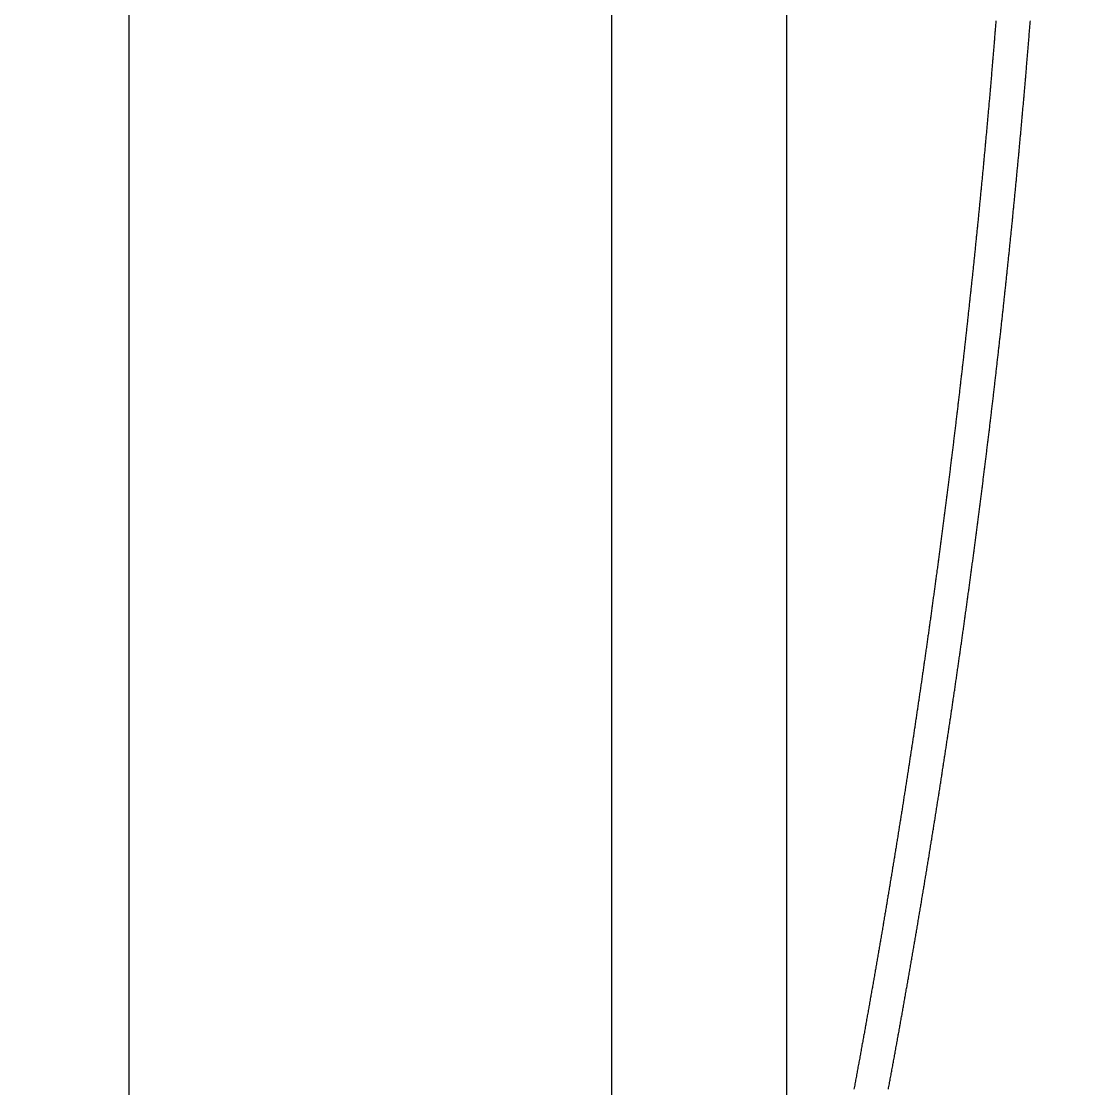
# Model space of a CAD drawing. Extents: x -7000 to 3750, y -6210 to 6210.
# Drawn here: x -4222.826 to -4219.561, y 2830.193 to 2833.51 of the extents above; entities that cross this region are included whole.
import ezdxf

# ---------------------------------------------------------------- set-up
doc = ezdxf.new("R2010")
doc.units = 0

msp = doc.modelspace()

# ---------------------------------------------------------------- linework, layer by layer
at = {"layer": 'EOS6MetalLayer'}
msp.add_lwpolyline([(-4220.45, 2814.972), (-4223.45, 2814.972), (-4223.45, 3048.5), (-4367.564, 3048.5), (-4367.564, 2814.972), (-4370.564, 2814.972), (-4370.564, 3051.5), (-4223.45, 3051.5), (-4223.45, 3285.028), (-4220.45, 3285.028)], close=True, dxfattribs=at)
at = {"layer": 'HBSiProtectLayer'}
msp.add_lwpolyline([(-4220.993, 2770), (-4217.621, 2770), (-4217.621, 3330), (-4220.993, 3330)], close=True, dxfattribs=at)
at = {"layer": 'NegLayer'}
msp.add_lwpolyline([(-4222.493, 2825), (-4216.121, 2825), (-4216.121, 3275), (-4222.493, 3275)], close=True, dxfattribs=at)
at = {"layer": 'SiLayer'}
for points in [[(-4219.7993, 2833.512), (-4219.7996, 2833.508), (-4219.7999, 2833.504), (-4219.8003, 2833.5), (-4219.8006, 2833.496), (-4219.8009, 2833.492), (-4219.8012, 2833.488), (-4219.8016, 2833.484), (-4219.8019, 2833.48), (-4219.8022, 2833.476), (-4219.8025, 2833.472), (-4219.8029, 2833.468), (-4219.8032, 2833.464), (-4219.8035, 2833.46), (-4219.8038, 2833.456), (-4219.8042, 2833.452), (-4219.8045, 2833.448), (-4219.8048, 2833.444), (-4219.8051, 2833.44), (-4219.8055, 2833.436), (-4219.8058, 2833.432), (-4219.8061, 2833.428), (-4219.8065, 2833.424), (-4219.8068, 2833.42), (-4219.8071, 2833.416), (-4219.8074, 2833.412), (-4219.8078, 2833.408), (-4219.8081, 2833.404), (-4219.8084, 2833.4), (-4219.8088, 2833.396), (-4219.8091, 2833.392), (-4219.8094, 2833.388), (-4219.8098, 2833.384), (-4219.8101, 2833.38), (-4219.8105, 2833.376), (-4219.8108, 2833.372), (-4219.8111, 2833.368), (-4219.8115, 2833.364), (-4219.8118, 2833.36), (-4219.8121, 2833.356), (-4219.8125, 2833.352), (-4219.8128, 2833.348), (-4219.8132, 2833.344), (-4219.8135, 2833.34), (-4219.8138, 2833.336), (-4219.8142, 2833.332), (-4219.8145, 2833.328), (-4219.8149, 2833.324), (-4219.8152, 2833.32), (-4219.8156, 2833.316), (-4219.8159, 2833.312), (-4219.8163, 2833.308), (-4219.8166, 2833.304), (-4219.8169, 2833.3), (-4219.8173, 2833.296), (-4219.8176, 2833.292), (-4219.818, 2833.288), (-4219.8183, 2833.284), (-4219.8187, 2833.28), (-4219.819, 2833.276), (-4219.8194, 2833.272), (-4219.8197, 2833.268), (-4219.8201, 2833.264), (-4219.8204, 2833.26), (-4219.8208, 2833.256), (-4219.8211, 2833.252), (-4219.8215, 2833.248), (-4219.8218, 2833.244), (-4219.8222, 2833.24), (-4219.8226, 2833.236), (-4219.8229, 2833.232), (-4219.8233, 2833.228), (-4219.8236, 2833.224), (-4219.824, 2833.22), (-4219.8243, 2833.216), (-4219.8247, 2833.212), (-4219.825, 2833.208), (-4219.8254, 2833.204), (-4219.8258, 2833.2), (-4219.8261, 2833.196), (-4219.8265, 2833.192), (-4219.8268, 2833.188), (-4219.8272, 2833.184), (-4219.8276, 2833.18), (-4219.8279, 2833.176), (-4219.8283, 2833.172), (-4219.8287, 2833.168), (-4219.829, 2833.164), (-4219.8294, 2833.16), (-4219.8297, 2833.156), (-4219.8301, 2833.152), (-4219.8305, 2833.148), (-4219.8308, 2833.144), (-4219.8312, 2833.14), (-4219.8316, 2833.136), (-4219.8319, 2833.132), (-4219.8323, 2833.128), (-4219.8327, 2833.124), (-4219.833, 2833.12), (-4219.8334, 2833.116), (-4219.8338, 2833.112), (-4219.8342, 2833.108), (-4219.8345, 2833.104), (-4219.8349, 2833.1), (-4219.8353, 2833.096), (-4219.8356, 2833.092), (-4219.836, 2833.088), (-4219.8364, 2833.084), (-4219.8368, 2833.08), (-4219.8371, 2833.076), (-4219.8375, 2833.072), (-4219.8379, 2833.068), (-4219.8383, 2833.064), (-4219.8386, 2833.06), (-4219.839, 2833.056), (-4219.8394, 2833.052), (-4219.8398, 2833.048), (-4219.8402, 2833.044), (-4219.8405, 2833.04), (-4219.8409, 2833.036), (-4219.8413, 2833.032), (-4219.8417, 2833.028), (-4219.8421, 2833.024), (-4219.8424, 2833.02), (-4219.8428, 2833.016), (-4219.8432, 2833.012), (-4219.8436, 2833.008), (-4219.844, 2833.004), (-4219.8444, 2833), (-4219.8447, 2832.996), (-4219.8451, 2832.992), (-4219.8455, 2832.988), (-4219.8459, 2832.984), (-4219.8463, 2832.98), (-4219.8467, 2832.976), (-4219.8471, 2832.972), (-4219.8475, 2832.968), (-4219.8478, 2832.964), (-4219.8482, 2832.96), (-4219.8486, 2832.956), (-4219.849, 2832.952), (-4219.8494, 2832.948), (-4219.8498, 2832.944), (-4219.8502, 2832.94), (-4219.8506, 2832.936), (-4219.851, 2832.932), (-4219.8514, 2832.928), (-4219.8518, 2832.924), (-4219.8522, 2832.92), (-4219.8526, 2832.916), (-4219.8529, 2832.912), (-4219.8533, 2832.908), (-4219.8537, 2832.904), (-4219.8541, 2832.9), (-4219.8545, 2832.896), (-4219.8549, 2832.892), (-4219.8553, 2832.888), (-4219.8557, 2832.884), (-4219.8561, 2832.88), (-4219.8565, 2832.876), (-4219.8569, 2832.872), (-4219.8573, 2832.868), (-4219.8577, 2832.864), (-4219.8581, 2832.86), (-4219.8585, 2832.856), (-4219.8589, 2832.852), (-4219.8594, 2832.848), (-4219.8598, 2832.844), (-4219.8602, 2832.84), (-4219.8606, 2832.836), (-4219.861, 2832.832), (-4219.8614, 2832.828), (-4219.8618, 2832.824), (-4219.8622, 2832.82), (-4219.8626, 2832.816), (-4219.863, 2832.812), (-4219.8634, 2832.808), (-4219.8638, 2832.804), (-4219.8642, 2832.8), (-4219.8646, 2832.796), (-4219.8651, 2832.792), (-4219.8655, 2832.788), (-4219.8659, 2832.784), (-4219.8663, 2832.78), (-4219.8667, 2832.776), (-4219.8671, 2832.772), (-4219.8675, 2832.768), (-4219.868, 2832.764), (-4219.8684, 2832.76), (-4219.8688, 2832.756), (-4219.8692, 2832.752), (-4219.8696, 2832.748), (-4219.87, 2832.744), (-4219.8704, 2832.74), (-4219.8709, 2832.736), (-4219.8713, 2832.732), (-4219.8717, 2832.728), (-4219.8721, 2832.724), (-4219.8725, 2832.72), (-4219.873, 2832.716), (-4219.8734, 2832.712), (-4219.8738, 2832.708), (-4219.8742, 2832.704), (-4219.8747, 2832.7), (-4219.8751, 2832.696), (-4219.8755, 2832.692), (-4219.8759, 2832.688), (-4219.8764, 2832.684), (-4219.8768, 2832.68), (-4219.8772, 2832.676), (-4219.8776, 2832.672), (-4219.8781, 2832.668), (-4219.8785, 2832.664), (-4219.8789, 2832.66), (-4219.8793, 2832.656), (-4219.8798, 2832.652), (-4219.8802, 2832.648), (-4219.8806, 2832.644), (-4219.8811, 2832.64), (-4219.8815, 2832.636), (-4219.8819, 2832.632), (-4219.8824, 2832.628), (-4219.8828, 2832.624), (-4219.8832, 2832.62), (-4219.8837, 2832.616), (-4219.8841, 2832.612), (-4219.8845, 2832.608), (-4219.885, 2832.604), (-4219.8854, 2832.6), (-4219.8858, 2832.596), (-4219.8863, 2832.592), (-4219.8867, 2832.588), (-4219.8871, 2832.584), (-4219.8876, 2832.58), (-4219.888, 2832.576), (-4219.8885, 2832.572), (-4219.8889, 2832.568), (-4219.8893, 2832.564), (-4219.8898, 2832.56), (-4219.8902, 2832.556), (-4219.8907, 2832.552), (-4219.8911, 2832.548), (-4219.8915, 2832.544), (-4219.892, 2832.54), (-4219.8924, 2832.536), (-4219.8929, 2832.532), (-4219.8933, 2832.528), (-4219.8938, 2832.524), (-4219.8942, 2832.52), (-4219.8947, 2832.516), (-4219.8951, 2832.512), (-4219.8956, 2832.508), (-4219.896, 2832.504), (-4219.8965, 2832.5), (-4219.8969, 2832.496), (-4219.8973, 2832.492), (-4219.8978, 2832.488), (-4219.8982, 2832.484), (-4219.8987, 2832.48), (-4219.8992, 2832.476), (-4219.8996, 2832.472), (-4219.9001, 2832.468), (-4219.9005, 2832.464), (-4219.901, 2832.46), (-4219.9014, 2832.456), (-4219.9019, 2832.452), (-4219.9023, 2832.448), (-4219.9028, 2832.444), (-4219.9032, 2832.44), (-4219.9037, 2832.436), (-4219.9042, 2832.432), (-4219.9046, 2832.428), (-4219.9051, 2832.424), (-4219.9055, 2832.42), (-4219.906, 2832.416), (-4219.9064, 2832.412), (-4219.9069, 2832.408), (-4219.9074, 2832.404), (-4219.9078, 2832.4), (-4219.9083, 2832.396), (-4219.9088, 2832.392), (-4219.9092, 2832.388), (-4219.9097, 2832.384), (-4219.9101, 2832.38), (-4219.9106, 2832.376), (-4219.9111, 2832.372), (-4219.9115, 2832.368), (-4219.912, 2832.364), (-4219.9125, 2832.36), (-4219.9129, 2832.356), (-4219.9134, 2832.352), (-4219.9139, 2832.348), (-4219.9143, 2832.344), (-4219.9148, 2832.34), (-4219.9153, 2832.336), (-4219.9157, 2832.332), (-4219.9162, 2832.328), (-4219.9167, 2832.324), (-4219.9172, 2832.32), (-4219.9176, 2832.316), (-4219.9181, 2832.312), (-4219.9186, 2832.308), (-4219.919, 2832.304), (-4219.9195, 2832.3), (-4219.92, 2832.296), (-4219.9205, 2832.292), (-4219.9209, 2832.288), (-4219.9214, 2832.284), (-4219.9219, 2832.28), (-4219.9224, 2832.276), (-4219.9229, 2832.272), (-4219.9233, 2832.268), (-4219.9238, 2832.264), (-4219.9243, 2832.26), (-4219.9248, 2832.256), (-4219.9253, 2832.252), (-4219.9257, 2832.248), (-4219.9262, 2832.244), (-4219.9267, 2832.24), (-4219.9272, 2832.236), (-4219.9277, 2832.232), (-4219.9281, 2832.228), (-4219.9286, 2832.224), (-4219.9291, 2832.22), (-4219.9296, 2832.216), (-4219.9301, 2832.212), (-4219.9306, 2832.208), (-4219.9311, 2832.204), (-4219.9315, 2832.2), (-4219.932, 2832.196), (-4219.9325, 2832.192), (-4219.933, 2832.188), (-4219.9335, 2832.184), (-4219.934, 2832.18), (-4219.9345, 2832.176), (-4219.935, 2832.172), (-4219.9355, 2832.168), (-4219.9359, 2832.164), (-4219.9364, 2832.16), (-4219.9369, 2832.156), (-4219.9374, 2832.152), (-4219.9379, 2832.148), (-4219.9384, 2832.144), (-4219.9389, 2832.14), (-4219.9394, 2832.136), (-4219.9399, 2832.132), (-4219.9404, 2832.128), (-4219.9409, 2832.124), (-4219.9414, 2832.12), (-4219.9419, 2832.116), (-4219.9424, 2832.112), (-4219.9429, 2832.108), (-4219.9434, 2832.104), (-4219.9439, 2832.1), (-4219.9444, 2832.096), (-4219.9449, 2832.092), (-4219.9454, 2832.088), (-4219.9459, 2832.084), (-4219.9464, 2832.08), (-4219.9469, 2832.076), (-4219.9474, 2832.072), (-4219.9479, 2832.068), (-4219.9484, 2832.064), (-4219.9489, 2832.06), (-4219.9494, 2832.056), (-4219.9499, 2832.052), (-4219.9504, 2832.048), (-4219.9509, 2832.044), (-4219.9514, 2832.04), (-4219.9519, 2832.036), (-4219.9524, 2832.032), (-4219.953, 2832.028), (-4219.9535, 2832.024), (-4219.954, 2832.02), (-4219.9545, 2832.016), (-4219.955, 2832.012), (-4219.9555, 2832.008), (-4219.956, 2832.004), (-4219.9565, 2832), (-4219.957, 2831.996), (-4219.9576, 2831.992), (-4219.9581, 2831.988), (-4219.9586, 2831.984), (-4219.9591, 2831.98), (-4219.9596, 2831.976), (-4219.9601, 2831.972), (-4219.9606, 2831.968), (-4219.9612, 2831.964), (-4219.9617, 2831.96), (-4219.9622, 2831.956), (-4219.9627, 2831.952), (-4219.9632, 2831.948), (-4219.9638, 2831.944), (-4219.9643, 2831.94), (-4219.9648, 2831.936), (-4219.9653, 2831.932), (-4219.9658, 2831.928), (-4219.9664, 2831.924), (-4219.9669, 2831.92), (-4219.9674, 2831.916), (-4219.9679, 2831.912), (-4219.9684, 2831.908), (-4219.969, 2831.904), (-4219.9695, 2831.9), (-4219.97, 2831.896), (-4219.9706, 2831.892), (-4219.9711, 2831.888), (-4219.9716, 2831.884), (-4219.9721, 2831.88), (-4219.9727, 2831.876), (-4219.9732, 2831.872), (-4219.9737, 2831.868), (-4219.9742, 2831.864), (-4219.9748, 2831.86), (-4219.9753, 2831.856), (-4219.9758, 2831.852), (-4219.9764, 2831.848), (-4219.9769, 2831.844), (-4219.9774, 2831.84), (-4219.978, 2831.836), (-4219.9785, 2831.832), (-4219.979, 2831.828), (-4219.9796, 2831.824), (-4219.9801, 2831.82), (-4219.9806, 2831.816), (-4219.9812, 2831.812), (-4219.9817, 2831.808), (-4219.9823, 2831.804), (-4219.9828, 2831.8), (-4219.9833, 2831.796), (-4219.9839, 2831.792), (-4219.9844, 2831.788), (-4219.9849, 2831.784), (-4219.9855, 2831.78), (-4219.986, 2831.776), (-4219.9866, 2831.772), (-4219.9871, 2831.768), (-4219.9877, 2831.764), (-4219.9882, 2831.76), (-4219.9887, 2831.756), (-4219.9893, 2831.752), (-4219.9898, 2831.748), (-4219.9904, 2831.744), (-4219.9909, 2831.74), (-4219.9915, 2831.736), (-4219.992, 2831.732), (-4219.9926, 2831.728), (-4219.9931, 2831.724), (-4219.9937, 2831.72), (-4219.9942, 2831.716), (-4219.9948, 2831.712), (-4219.9953, 2831.708), (-4219.9958, 2831.704), (-4219.9964, 2831.7), (-4219.997, 2831.696), (-4219.9975, 2831.692), (-4219.9981, 2831.688), (-4219.9986, 2831.684), (-4219.9992, 2831.68), (-4219.9997, 2831.676), (-4220.0003, 2831.672), (-4220.0008, 2831.668), (-4220.0014, 2831.664), (-4220.0019, 2831.66), (-4220.0025, 2831.656), (-4220.003, 2831.652), (-4220.0036, 2831.648), (-4220.0042, 2831.644), (-4220.0047, 2831.64), (-4220.0053, 2831.636), (-4220.0058, 2831.632), (-4220.0064, 2831.628), (-4220.007, 2831.624), (-4220.0075, 2831.62), (-4220.0081, 2831.616), (-4220.0086, 2831.612), (-4220.0092, 2831.608), (-4220.0098, 2831.604), (-4220.0103, 2831.6), (-4220.0109, 2831.596), (-4220.0115, 2831.592), (-4220.012, 2831.588), (-4220.0126, 2831.584), (-4220.0132, 2831.58), (-4220.0137, 2831.576), (-4220.0143, 2831.572), (-4220.0149, 2831.568), (-4220.0154, 2831.564), (-4220.016, 2831.56), (-4220.0166, 2831.556), (-4220.0171, 2831.552), (-4220.0177, 2831.548), (-4220.0183, 2831.544), (-4220.0188, 2831.54), (-4220.0194, 2831.536), (-4220.02, 2831.532), (-4220.0206, 2831.528), (-4220.0211, 2831.524), (-4220.0217, 2831.52), (-4220.0223, 2831.516), (-4220.0229, 2831.512), (-4220.0234, 2831.508), (-4220.024, 2831.504), (-4220.0246, 2831.5), (-4220.0252, 2831.496), (-4220.0257, 2831.492), (-4220.0263, 2831.488), (-4220.0269, 2831.484), (-4220.0275, 2831.48), (-4220.028, 2831.476), (-4220.0286, 2831.472), (-4220.0292, 2831.468), (-4220.0298, 2831.464), (-4220.0304, 2831.46), (-4220.0309, 2831.456), (-4220.0315, 2831.452), (-4220.0321, 2831.448), (-4220.0327, 2831.444), (-4220.0333, 2831.44), (-4220.0339, 2831.436), (-4220.0344, 2831.432), (-4220.035, 2831.428), (-4220.0356, 2831.424), (-4220.0362, 2831.42), (-4220.0368, 2831.416), (-4220.0374, 2831.412), (-4220.038, 2831.408), (-4220.0386, 2831.404), (-4220.0391, 2831.4), (-4220.0397, 2831.396), (-4220.0403, 2831.392), (-4220.0409, 2831.388), (-4220.0415, 2831.384), (-4220.0421, 2831.38), (-4220.0427, 2831.376), (-4220.0433, 2831.372), (-4220.0439, 2831.368), (-4220.0445, 2831.364), (-4220.0451, 2831.36), (-4220.0457, 2831.356), (-4220.0462, 2831.352), (-4220.0468, 2831.348), (-4220.0474, 2831.344), (-4220.048, 2831.34), (-4220.0486, 2831.336), (-4220.0492, 2831.332), (-4220.0498, 2831.328), (-4220.0504, 2831.324), (-4220.051, 2831.32), (-4220.0516, 2831.316), (-4220.0522, 2831.312), (-4220.0528, 2831.308), (-4220.0534, 2831.304), (-4220.054, 2831.3), (-4220.0546, 2831.296), (-4220.0552, 2831.292), (-4220.0558, 2831.288), (-4220.0564, 2831.284), (-4220.057, 2831.28), (-4220.0576, 2831.276), (-4220.0583, 2831.272), (-4220.0589, 2831.268), (-4220.0595, 2831.264), (-4220.0601, 2831.26), (-4220.0607, 2831.256), (-4220.0613, 2831.252), (-4220.0619, 2831.248), (-4220.0625, 2831.244), (-4220.0631, 2831.24), (-4220.0637, 2831.236), (-4220.0643, 2831.232), (-4220.0649, 2831.228), (-4220.0656, 2831.224), (-4220.0662, 2831.22), (-4220.0668, 2831.216), (-4220.0674, 2831.212), (-4220.068, 2831.208), (-4220.0686, 2831.204), (-4220.0692, 2831.2), (-4220.0698, 2831.196), (-4220.0705, 2831.192), (-4220.0711, 2831.188), (-4220.0717, 2831.184), (-4220.0723, 2831.18), (-4220.0729, 2831.176), (-4220.0735, 2831.172), (-4220.0742, 2831.168), (-4220.0748, 2831.164), (-4220.0754, 2831.16), (-4220.076, 2831.156), (-4220.0766, 2831.152), (-4220.0773, 2831.148), (-4220.0779, 2831.144), (-4220.0785, 2831.14), (-4220.0791, 2831.136), (-4220.0797, 2831.132), (-4220.0804, 2831.128), (-4220.081, 2831.124), (-4220.0816, 2831.12), (-4220.0822, 2831.116), (-4220.0829, 2831.112), (-4220.0835, 2831.108), (-4220.0841, 2831.104), (-4220.0848, 2831.1), (-4220.0854, 2831.096), (-4220.086, 2831.092), (-4220.0866, 2831.088), (-4220.0873, 2831.084), (-4220.0879, 2831.08), (-4220.0885, 2831.076), (-4220.0892, 2831.072), (-4220.0898, 2831.068), (-4220.0904, 2831.064), (-4220.091, 2831.06), (-4220.0917, 2831.056), (-4220.0923, 2831.052), (-4220.0929, 2831.048), (-4220.0936, 2831.044), (-4220.0942, 2831.04), (-4220.0949, 2831.036), (-4220.0955, 2831.032), (-4220.0961, 2831.028), (-4220.0968, 2831.024), (-4220.0974, 2831.02), (-4220.098, 2831.016), (-4220.0987, 2831.012), (-4220.0993, 2831.008), (-4220.1, 2831.004), (-4220.1006, 2831), (-4220.1012, 2830.996), (-4220.1019, 2830.992), (-4220.1025, 2830.988), (-4220.1032, 2830.984), (-4220.1038, 2830.98), (-4220.1044, 2830.976), (-4220.1051, 2830.972), (-4220.1057, 2830.968), (-4220.1064, 2830.964), (-4220.107, 2830.96), (-4220.1077, 2830.956), (-4220.1083, 2830.952), (-4220.109, 2830.948), (-4220.1096, 2830.944), (-4220.1102, 2830.94), (-4220.1109, 2830.936), (-4220.1115, 2830.932), (-4220.1122, 2830.928), (-4220.1128, 2830.924), (-4220.1135, 2830.92), (-4220.1141, 2830.916), (-4220.1148, 2830.912), (-4220.1154, 2830.908), (-4220.1161, 2830.904), (-4220.1167, 2830.9), (-4220.1174, 2830.896), (-4220.1181, 2830.892), (-4220.1187, 2830.888), (-4220.1194, 2830.884), (-4220.12, 2830.88), (-4220.1207, 2830.876), (-4220.1213, 2830.872), (-4220.122, 2830.868), (-4220.1226, 2830.864), (-4220.1233, 2830.86), (-4220.124, 2830.856), (-4220.1246, 2830.852), (-4220.1253, 2830.848), (-4220.1259, 2830.844), (-4220.1266, 2830.84), (-4220.1273, 2830.836), (-4220.1279, 2830.832), (-4220.1286, 2830.828), (-4220.1292, 2830.824), (-4220.1299, 2830.82), (-4220.1306, 2830.816), (-4220.1312, 2830.812), (-4220.1319, 2830.808), (-4220.1326, 2830.804), (-4220.1332, 2830.8), (-4220.1339, 2830.796), (-4220.1346, 2830.792), (-4220.1352, 2830.788), (-4220.1359, 2830.784), (-4220.1366, 2830.78), (-4220.1372, 2830.776), (-4220.1379, 2830.772), (-4220.1386, 2830.768), (-4220.1392, 2830.764), (-4220.1399, 2830.76), (-4220.1406, 2830.756), (-4220.1412, 2830.752), (-4220.1419, 2830.748), (-4220.1426, 2830.744), (-4220.1433, 2830.74), (-4220.1439, 2830.736), (-4220.1446, 2830.732), (-4220.1453, 2830.728), (-4220.146, 2830.724), (-4220.1466, 2830.72), (-4220.1473, 2830.716), (-4220.148, 2830.712), (-4220.1487, 2830.708), (-4220.1493, 2830.704), (-4220.15, 2830.7), (-4220.1507, 2830.696), (-4220.1514, 2830.692), (-4220.152, 2830.688), (-4220.1527, 2830.684), (-4220.1534, 2830.68), (-4220.1541, 2830.676), (-4220.1548, 2830.672), (-4220.1555, 2830.668), (-4220.1561, 2830.664), (-4220.1568, 2830.66), (-4220.1575, 2830.656), (-4220.1582, 2830.652), (-4220.1589, 2830.648), (-4220.1596, 2830.644), (-4220.1602, 2830.64), (-4220.1609, 2830.636), (-4220.1616, 2830.632), (-4220.1623, 2830.628), (-4220.163, 2830.624), (-4220.1637, 2830.62), (-4220.1644, 2830.616), (-4220.1651, 2830.612), (-4220.1657, 2830.608), (-4220.1664, 2830.604), (-4220.1671, 2830.6), (-4220.1678, 2830.596), (-4220.1685, 2830.592), (-4220.1692, 2830.588), (-4220.1699, 2830.584), (-4220.1706, 2830.58), (-4220.1713, 2830.576), (-4220.172, 2830.572), (-4220.1727, 2830.568), (-4220.1734, 2830.564), (-4220.1741, 2830.56), (-4220.1748, 2830.556), (-4220.1754, 2830.552), (-4220.1761, 2830.548), (-4220.1768, 2830.544), (-4220.1775, 2830.54), (-4220.1782, 2830.536), (-4220.1789, 2830.532), (-4220.1796, 2830.528), (-4220.1803, 2830.524), (-4220.181, 2830.52), (-4220.1817, 2830.516), (-4220.1824, 2830.512), (-4220.1831, 2830.508), (-4220.1838, 2830.504), (-4220.1846, 2830.5), (-4220.1853, 2830.496), (-4220.186, 2830.492), (-4220.1867, 2830.488), (-4220.1874, 2830.484), (-4220.1881, 2830.48), (-4220.1888, 2830.476), (-4220.1895, 2830.472), (-4220.1902, 2830.468), (-4220.1909, 2830.464), (-4220.1916, 2830.46), (-4220.1923, 2830.456), (-4220.193, 2830.452), (-4220.1937, 2830.448), (-4220.1944, 2830.444), (-4220.1952, 2830.44), (-4220.1959, 2830.436), (-4220.1966, 2830.432), (-4220.1973, 2830.428), (-4220.198, 2830.424), (-4220.1987, 2830.42), (-4220.1994, 2830.416), (-4220.2001, 2830.412), (-4220.2009, 2830.408), (-4220.2016, 2830.404), (-4220.2023, 2830.4), (-4220.203, 2830.396), (-4220.2037, 2830.392), (-4220.2044, 2830.388), (-4220.2052, 2830.384), (-4220.2059, 2830.38), (-4220.2066, 2830.376), (-4220.2073, 2830.372), (-4220.208, 2830.368), (-4220.2088, 2830.364), (-4220.2095, 2830.36), (-4220.2102, 2830.356), (-4220.2109, 2830.352), (-4220.2116, 2830.348), (-4220.2124, 2830.344), (-4220.2131, 2830.34), (-4220.2138, 2830.336), (-4220.2145, 2830.332), (-4220.2153, 2830.328), (-4220.216, 2830.324), (-4220.2167, 2830.32), (-4220.2174, 2830.316), (-4220.2182, 2830.312), (-4220.2189, 2830.308), (-4220.2196, 2830.304), (-4220.2204, 2830.3), (-4220.2211, 2830.296), (-4220.2218, 2830.292), (-4220.2225, 2830.288), (-4220.2233, 2830.284), (-4220.224, 2830.28), (-4220.2247, 2830.276), (-4220.2255, 2830.272), (-4220.2262, 2830.268), (-4220.2269, 2830.264), (-4220.2277, 2830.26), (-4220.2284, 2830.256), (-4220.2291, 2830.252), (-4220.2299, 2830.248), (-4220.2306, 2830.244), (-4220.2313, 2830.24), (-4220.2321, 2830.236), (-4220.2328, 2830.232), (-4220.2336, 2830.228), (-4220.2343, 2830.224), (-4220.235, 2830.22), (-4220.2358, 2830.216), (-4220.2365, 2830.212), (-4220.2373, 2830.208), (-4220.238, 2830.204), (-4220.2387, 2830.2), (-4220.2395, 2830.196), (-4220.2402, 2830.192)], [(-4220.1332, 2830.192), (-4220.1325, 2830.196), (-4220.1317, 2830.2), (-4220.131, 2830.204), (-4220.1303, 2830.208), (-4220.1295, 2830.212), (-4220.1288, 2830.216), (-4220.128, 2830.22), (-4220.1273, 2830.224), (-4220.1266, 2830.228), (-4220.1258, 2830.232), (-4220.1251, 2830.236), (-4220.1243, 2830.24), (-4220.1236, 2830.244), (-4220.1229, 2830.248), (-4220.1221, 2830.252), (-4220.1214, 2830.256), (-4220.1207, 2830.26), (-4220.1199, 2830.264), (-4220.1192, 2830.268), (-4220.1185, 2830.272), (-4220.1177, 2830.276), (-4220.117, 2830.28), (-4220.1163, 2830.284), (-4220.1155, 2830.288), (-4220.1148, 2830.292), (-4220.1141, 2830.296), (-4220.1134, 2830.3), (-4220.1126, 2830.304), (-4220.1119, 2830.308), (-4220.1112, 2830.312), (-4220.1104, 2830.316), (-4220.1097, 2830.32), (-4220.109, 2830.324), (-4220.1083, 2830.328), (-4220.1075, 2830.332), (-4220.1068, 2830.336), (-4220.1061, 2830.34), (-4220.1054, 2830.344), (-4220.1046, 2830.348), (-4220.1039, 2830.352), (-4220.1032, 2830.356), (-4220.1025, 2830.36), (-4220.1018, 2830.364), (-4220.101, 2830.368), (-4220.1003, 2830.372), (-4220.0996, 2830.376), (-4220.0989, 2830.38), (-4220.0982, 2830.384), (-4220.0974, 2830.388), (-4220.0967, 2830.392), (-4220.096, 2830.396), (-4220.0953, 2830.4), (-4220.0946, 2830.404), (-4220.0939, 2830.408), (-4220.0931, 2830.412), (-4220.0924, 2830.416), (-4220.0917, 2830.42), (-4220.091, 2830.424), (-4220.0903, 2830.428), (-4220.0896, 2830.432), (-4220.0889, 2830.436), (-4220.0882, 2830.44), (-4220.0874, 2830.444), (-4220.0867, 2830.448), (-4220.086, 2830.452), (-4220.0853, 2830.456), (-4220.0846, 2830.46), (-4220.0839, 2830.464), (-4220.0832, 2830.468), (-4220.0825, 2830.472), (-4220.0818, 2830.476), (-4220.0811, 2830.48), (-4220.0804, 2830.484), (-4220.0797, 2830.488), (-4220.079, 2830.492), (-4220.0783, 2830.496), (-4220.0776, 2830.5), (-4220.0768, 2830.504), (-4220.0761, 2830.508), (-4220.0754, 2830.512), (-4220.0747, 2830.516), (-4220.074, 2830.52), (-4220.0733, 2830.524), (-4220.0726, 2830.528), (-4220.0719, 2830.532), (-4220.0712, 2830.536), (-4220.0705, 2830.54), (-4220.0698, 2830.544), (-4220.0691, 2830.548), (-4220.0684, 2830.552), (-4220.0678, 2830.556), (-4220.0671, 2830.56), (-4220.0664, 2830.564), (-4220.0657, 2830.568), (-4220.065, 2830.572), (-4220.0643, 2830.576), (-4220.0636, 2830.58), (-4220.0629, 2830.584), (-4220.0622, 2830.588), (-4220.0615, 2830.592), (-4220.0608, 2830.596), (-4220.0601, 2830.6), (-4220.0594, 2830.604), (-4220.0587, 2830.608), (-4220.0581, 2830.612), (-4220.0574, 2830.616), (-4220.0567, 2830.62), (-4220.056, 2830.624), (-4220.0553, 2830.628), (-4220.0546, 2830.632), (-4220.0539, 2830.636), (-4220.0532, 2830.64), (-4220.0526, 2830.644), (-4220.0519, 2830.648), (-4220.0512, 2830.652), (-4220.0505, 2830.656), (-4220.0498, 2830.66), (-4220.0491, 2830.664), (-4220.0485, 2830.668), (-4220.0478, 2830.672), (-4220.0471, 2830.676), (-4220.0464, 2830.68), (-4220.0457, 2830.684), (-4220.045, 2830.688), (-4220.0444, 2830.692), (-4220.0437, 2830.696), (-4220.043, 2830.7), (-4220.0423, 2830.704), (-4220.0417, 2830.708), (-4220.041, 2830.712), (-4220.0403, 2830.716), (-4220.0396, 2830.72), (-4220.039, 2830.724), (-4220.0383, 2830.728), (-4220.0376, 2830.732), (-4220.0369, 2830.736), (-4220.0363, 2830.74), (-4220.0356, 2830.744), (-4220.0349, 2830.748), (-4220.0342, 2830.752), (-4220.0336, 2830.756), (-4220.0329, 2830.76), (-4220.0322, 2830.764), (-4220.0316, 2830.768), (-4220.0309, 2830.772), (-4220.0302, 2830.776), (-4220.0296, 2830.78), (-4220.0289, 2830.784), (-4220.0282, 2830.788), (-4220.0276, 2830.792), (-4220.0269, 2830.796), (-4220.0262, 2830.8), (-4220.0256, 2830.804), (-4220.0249, 2830.808), (-4220.0242, 2830.812), (-4220.0236, 2830.816), (-4220.0229, 2830.82), (-4220.0222, 2830.824), (-4220.0216, 2830.828), (-4220.0209, 2830.832), (-4220.0203, 2830.836), (-4220.0196, 2830.84), (-4220.0189, 2830.844), (-4220.0183, 2830.848), (-4220.0176, 2830.852), (-4220.017, 2830.856), (-4220.0163, 2830.86), (-4220.0156, 2830.864), (-4220.015, 2830.868), (-4220.0143, 2830.872), (-4220.0137, 2830.876), (-4220.013, 2830.88), (-4220.0124, 2830.884), (-4220.0117, 2830.888), (-4220.0111, 2830.892), (-4220.0104, 2830.896), (-4220.0097, 2830.9), (-4220.0091, 2830.904), (-4220.0084, 2830.908), (-4220.0078, 2830.912), (-4220.0071, 2830.916), (-4220.0065, 2830.92), (-4220.0058, 2830.924), (-4220.0052, 2830.928), (-4220.0045, 2830.932), (-4220.0039, 2830.936), (-4220.0032, 2830.94), (-4220.0026, 2830.944), (-4220.002, 2830.948), (-4220.0013, 2830.952), (-4220.0007, 2830.956), (-4220, 2830.96), (-4219.9994, 2830.964), (-4219.9987, 2830.968), (-4219.9981, 2830.972), (-4219.9974, 2830.976), (-4219.9968, 2830.98), (-4219.9962, 2830.984), (-4219.9955, 2830.988), (-4219.9949, 2830.992), (-4219.9942, 2830.996), (-4219.9936, 2831), (-4219.993, 2831.004), (-4219.9923, 2831.008), (-4219.9917, 2831.012), (-4219.991, 2831.016), (-4219.9904, 2831.02), (-4219.9898, 2831.024), (-4219.9891, 2831.028), (-4219.9885, 2831.032), (-4219.9879, 2831.036), (-4219.9872, 2831.04), (-4219.9866, 2831.044), (-4219.9859, 2831.048), (-4219.9853, 2831.052), (-4219.9847, 2831.056), (-4219.984, 2831.06), (-4219.9834, 2831.064), (-4219.9828, 2831.068), (-4219.9822, 2831.072), (-4219.9815, 2831.076), (-4219.9809, 2831.08), (-4219.9803, 2831.084), (-4219.9796, 2831.088), (-4219.979, 2831.092), (-4219.9784, 2831.096), (-4219.9778, 2831.1), (-4219.9771, 2831.104), (-4219.9765, 2831.108), (-4219.9759, 2831.112), (-4219.9752, 2831.116), (-4219.9746, 2831.12), (-4219.974, 2831.124), (-4219.9734, 2831.128), (-4219.9727, 2831.132), (-4219.9721, 2831.136), (-4219.9715, 2831.14), (-4219.9709, 2831.144), (-4219.9703, 2831.148), (-4219.9696, 2831.152), (-4219.969, 2831.156), (-4219.9684, 2831.16), (-4219.9678, 2831.164), (-4219.9672, 2831.168), (-4219.9665, 2831.172), (-4219.9659, 2831.176), (-4219.9653, 2831.18), (-4219.9647, 2831.184), (-4219.9641, 2831.188), (-4219.9635, 2831.192), (-4219.9628, 2831.196), (-4219.9622, 2831.2), (-4219.9616, 2831.204), (-4219.961, 2831.208), (-4219.9604, 2831.212), (-4219.9598, 2831.216), (-4219.9592, 2831.22), (-4219.9586, 2831.224), (-4219.9579, 2831.228), (-4219.9573, 2831.232), (-4219.9567, 2831.236), (-4219.9561, 2831.24), (-4219.9555, 2831.244), (-4219.9549, 2831.248), (-4219.9543, 2831.252), (-4219.9537, 2831.256), (-4219.9531, 2831.26), (-4219.9525, 2831.264), (-4219.9519, 2831.268), (-4219.9513, 2831.272), (-4219.9506, 2831.276), (-4219.95, 2831.28), (-4219.9494, 2831.284), (-4219.9488, 2831.288), (-4219.9482, 2831.292), (-4219.9476, 2831.296), (-4219.947, 2831.3), (-4219.9464, 2831.304), (-4219.9458, 2831.308), (-4219.9452, 2831.312), (-4219.9446, 2831.316), (-4219.944, 2831.32), (-4219.9434, 2831.324), (-4219.9428, 2831.328), (-4219.9422, 2831.332), (-4219.9416, 2831.336), (-4219.941, 2831.34), (-4219.9404, 2831.344), (-4219.9398, 2831.348), (-4219.9392, 2831.352), (-4219.9387, 2831.356), (-4219.9381, 2831.36), (-4219.9375, 2831.364), (-4219.9369, 2831.368), (-4219.9363, 2831.372), (-4219.9357, 2831.376), (-4219.9351, 2831.38), (-4219.9345, 2831.384), (-4219.9339, 2831.388), (-4219.9333, 2831.392), (-4219.9327, 2831.396), (-4219.9321, 2831.4), (-4219.9316, 2831.404), (-4219.931, 2831.408), (-4219.9304, 2831.412), (-4219.9298, 2831.416), (-4219.9292, 2831.42), (-4219.9286, 2831.424), (-4219.928, 2831.428), (-4219.9274, 2831.432), (-4219.9269, 2831.436), (-4219.9263, 2831.44), (-4219.9257, 2831.444), (-4219.9251, 2831.448), (-4219.9245, 2831.452), (-4219.9239, 2831.456), (-4219.9234, 2831.46), (-4219.9228, 2831.464), (-4219.9222, 2831.468), (-4219.9216, 2831.472), (-4219.921, 2831.476), (-4219.9205, 2831.48), (-4219.9199, 2831.484), (-4219.9193, 2831.488), (-4219.9187, 2831.492), (-4219.9182, 2831.496), (-4219.9176, 2831.5), (-4219.917, 2831.504), (-4219.9164, 2831.508), (-4219.9159, 2831.512), (-4219.9153, 2831.516), (-4219.9147, 2831.52), (-4219.9141, 2831.524), (-4219.9136, 2831.528), (-4219.913, 2831.532), (-4219.9124, 2831.536), (-4219.9118, 2831.54), (-4219.9113, 2831.544), (-4219.9107, 2831.548), (-4219.9101, 2831.552), (-4219.9096, 2831.556), (-4219.909, 2831.56), (-4219.9084, 2831.564), (-4219.9079, 2831.568), (-4219.9073, 2831.572), (-4219.9067, 2831.576), (-4219.9062, 2831.58), (-4219.9056, 2831.584), (-4219.905, 2831.588), (-4219.9045, 2831.592), (-4219.9039, 2831.596), (-4219.9033, 2831.6), (-4219.9028, 2831.604), (-4219.9022, 2831.608), (-4219.9016, 2831.612), (-4219.9011, 2831.616), (-4219.9005, 2831.62), (-4219.9, 2831.624), (-4219.8994, 2831.628), (-4219.8988, 2831.632), (-4219.8983, 2831.636), (-4219.8977, 2831.64), (-4219.8972, 2831.644), (-4219.8966, 2831.648), (-4219.896, 2831.652), (-4219.8955, 2831.656), (-4219.8949, 2831.66), (-4219.8944, 2831.664), (-4219.8938, 2831.668), (-4219.8933, 2831.672), (-4219.8927, 2831.676), (-4219.8922, 2831.68), (-4219.8916, 2831.684), (-4219.8911, 2831.688), (-4219.8905, 2831.692), (-4219.89, 2831.696), (-4219.8894, 2831.7), (-4219.8888, 2831.704), (-4219.8883, 2831.708), (-4219.8878, 2831.712), (-4219.8872, 2831.716), (-4219.8867, 2831.72), (-4219.8861, 2831.724), (-4219.8856, 2831.728), (-4219.885, 2831.732), (-4219.8845, 2831.736), (-4219.8839, 2831.74), (-4219.8834, 2831.744), (-4219.8828, 2831.748), (-4219.8823, 2831.752), (-4219.8817, 2831.756), (-4219.8812, 2831.76), (-4219.8807, 2831.764), (-4219.8801, 2831.768), (-4219.8796, 2831.772), (-4219.879, 2831.776), (-4219.8785, 2831.78), (-4219.8779, 2831.784), (-4219.8774, 2831.788), (-4219.8769, 2831.792), (-4219.8763, 2831.796), (-4219.8758, 2831.8), (-4219.8753, 2831.804), (-4219.8747, 2831.808), (-4219.8742, 2831.812), (-4219.8736, 2831.816), (-4219.8731, 2831.82), (-4219.8726, 2831.824), (-4219.872, 2831.828), (-4219.8715, 2831.832), (-4219.871, 2831.836), (-4219.8704, 2831.84), (-4219.8699, 2831.844), (-4219.8694, 2831.848), (-4219.8688, 2831.852), (-4219.8683, 2831.856), (-4219.8678, 2831.86), (-4219.8672, 2831.864), (-4219.8667, 2831.868), (-4219.8662, 2831.872), (-4219.8657, 2831.876), (-4219.8651, 2831.88), (-4219.8646, 2831.884), (-4219.8641, 2831.888), (-4219.8636, 2831.892), (-4219.863, 2831.896), (-4219.8625, 2831.9), (-4219.862, 2831.904), (-4219.8614, 2831.908), (-4219.8609, 2831.912), (-4219.8604, 2831.916), (-4219.8599, 2831.92), (-4219.8594, 2831.924), (-4219.8588, 2831.928), (-4219.8583, 2831.932), (-4219.8578, 2831.936), (-4219.8573, 2831.94), (-4219.8568, 2831.944), (-4219.8562, 2831.948), (-4219.8557, 2831.952), (-4219.8552, 2831.956), (-4219.8547, 2831.96), (-4219.8542, 2831.964), (-4219.8536, 2831.968), (-4219.8531, 2831.972), (-4219.8526, 2831.976), (-4219.8521, 2831.98), (-4219.8516, 2831.984), (-4219.8511, 2831.988), (-4219.8506, 2831.992), (-4219.85, 2831.996), (-4219.8495, 2832), (-4219.849, 2832.004), (-4219.8485, 2832.008), (-4219.848, 2832.012), (-4219.8475, 2832.016), (-4219.847, 2832.02), (-4219.8465, 2832.024), (-4219.846, 2832.028), (-4219.8454, 2832.032), (-4219.8449, 2832.036), (-4219.8444, 2832.04), (-4219.8439, 2832.044), (-4219.8434, 2832.048), (-4219.8429, 2832.052), (-4219.8424, 2832.056), (-4219.8419, 2832.06), (-4219.8414, 2832.064), (-4219.8409, 2832.068), (-4219.8404, 2832.072), (-4219.8399, 2832.076), (-4219.8394, 2832.08), (-4219.8389, 2832.084), (-4219.8384, 2832.088), (-4219.8379, 2832.092), (-4219.8374, 2832.096), (-4219.8369, 2832.1), (-4219.8364, 2832.104), (-4219.8359, 2832.108), (-4219.8354, 2832.112), (-4219.8349, 2832.116), (-4219.8344, 2832.12), (-4219.8339, 2832.124), (-4219.8334, 2832.128), (-4219.8329, 2832.132), (-4219.8324, 2832.136), (-4219.8319, 2832.14), (-4219.8314, 2832.144), (-4219.8309, 2832.148), (-4219.8304, 2832.152), (-4219.8299, 2832.156), (-4219.8294, 2832.16), (-4219.8289, 2832.164), (-4219.8285, 2832.168), (-4219.828, 2832.172), (-4219.8275, 2832.176), (-4219.827, 2832.18), (-4219.8265, 2832.184), (-4219.826, 2832.188), (-4219.8255, 2832.192), (-4219.825, 2832.196), (-4219.8245, 2832.2), (-4219.8241, 2832.204), (-4219.8236, 2832.208), (-4219.8231, 2832.212), (-4219.8226, 2832.216), (-4219.8221, 2832.22), (-4219.8216, 2832.224), (-4219.8211, 2832.228), (-4219.8207, 2832.232), (-4219.8202, 2832.236), (-4219.8197, 2832.24), (-4219.8192, 2832.244), (-4219.8187, 2832.248), (-4219.8183, 2832.252), (-4219.8178, 2832.256), (-4219.8173, 2832.26), (-4219.8168, 2832.264), (-4219.8163, 2832.268), (-4219.8159, 2832.272), (-4219.8154, 2832.276), (-4219.8149, 2832.28), (-4219.8144, 2832.284), (-4219.8139, 2832.288), (-4219.8135, 2832.292), (-4219.813, 2832.296), (-4219.8125, 2832.3), (-4219.812, 2832.304), (-4219.8116, 2832.308), (-4219.8111, 2832.312), (-4219.8106, 2832.316), (-4219.8102, 2832.32), (-4219.8097, 2832.324), (-4219.8092, 2832.328), (-4219.8087, 2832.332), (-4219.8083, 2832.336), (-4219.8078, 2832.34), (-4219.8073, 2832.344), (-4219.8069, 2832.348), (-4219.8064, 2832.352), (-4219.8059, 2832.356), (-4219.8055, 2832.36), (-4219.805, 2832.364), (-4219.8045, 2832.368), (-4219.8041, 2832.372), (-4219.8036, 2832.376), (-4219.8031, 2832.38), (-4219.8027, 2832.384), (-4219.8022, 2832.388), (-4219.8018, 2832.392), (-4219.8013, 2832.396), (-4219.8008, 2832.4), (-4219.8004, 2832.404), (-4219.7999, 2832.408), (-4219.7994, 2832.412), (-4219.799, 2832.416), (-4219.7985, 2832.42), (-4219.7981, 2832.424), (-4219.7976, 2832.428), (-4219.7972, 2832.432), (-4219.7967, 2832.436), (-4219.7962, 2832.44), (-4219.7958, 2832.444), (-4219.7953, 2832.448), (-4219.7949, 2832.452), (-4219.7944, 2832.456), (-4219.794, 2832.46), (-4219.7935, 2832.464), (-4219.7931, 2832.468), (-4219.7926, 2832.472), (-4219.7922, 2832.476), (-4219.7917, 2832.48), (-4219.7912, 2832.484), (-4219.7908, 2832.488), (-4219.7903, 2832.492), (-4219.7899, 2832.496), (-4219.7895, 2832.5), (-4219.789, 2832.504), (-4219.7886, 2832.508), (-4219.7881, 2832.512), (-4219.7877, 2832.516), (-4219.7872, 2832.52), (-4219.7868, 2832.524), (-4219.7863, 2832.528), (-4219.7859, 2832.532), (-4219.7854, 2832.536), (-4219.785, 2832.54), (-4219.7845, 2832.544), (-4219.7841, 2832.548), (-4219.7837, 2832.552), (-4219.7832, 2832.556), (-4219.7828, 2832.56), (-4219.7823, 2832.564), (-4219.7819, 2832.568), (-4219.7815, 2832.572), (-4219.781, 2832.576), (-4219.7806, 2832.58), (-4219.7801, 2832.584), (-4219.7797, 2832.588), (-4219.7793, 2832.592), (-4219.7788, 2832.596), (-4219.7784, 2832.6), (-4219.778, 2832.604), (-4219.7775, 2832.608), (-4219.7771, 2832.612), (-4219.7767, 2832.616), (-4219.7762, 2832.62), (-4219.7758, 2832.624), (-4219.7754, 2832.628), (-4219.7749, 2832.632), (-4219.7745, 2832.636), (-4219.7741, 2832.64), (-4219.7736, 2832.644), (-4219.7732, 2832.648), (-4219.7728, 2832.652), (-4219.7723, 2832.656), (-4219.7719, 2832.66), (-4219.7715, 2832.664), (-4219.7711, 2832.668), (-4219.7706, 2832.672), (-4219.7702, 2832.676), (-4219.7698, 2832.68), (-4219.7694, 2832.684), (-4219.7689, 2832.688), (-4219.7685, 2832.692), (-4219.7681, 2832.696), (-4219.7677, 2832.7), (-4219.7672, 2832.704), (-4219.7668, 2832.708), (-4219.7664, 2832.712), (-4219.766, 2832.716), (-4219.7655, 2832.72), (-4219.7651, 2832.724), (-4219.7647, 2832.728), (-4219.7643, 2832.732), (-4219.7639, 2832.736), (-4219.7634, 2832.74), (-4219.763, 2832.744), (-4219.7626, 2832.748), (-4219.7622, 2832.752), (-4219.7618, 2832.756), (-4219.7614, 2832.76), (-4219.761, 2832.764), (-4219.7605, 2832.768), (-4219.7601, 2832.772), (-4219.7597, 2832.776), (-4219.7593, 2832.78), (-4219.7589, 2832.784), (-4219.7585, 2832.788), (-4219.7581, 2832.792), (-4219.7576, 2832.796), (-4219.7572, 2832.8), (-4219.7568, 2832.804), (-4219.7564, 2832.808), (-4219.756, 2832.812), (-4219.7556, 2832.816), (-4219.7552, 2832.82), (-4219.7548, 2832.824), (-4219.7544, 2832.828), (-4219.754, 2832.832), (-4219.7536, 2832.836), (-4219.7532, 2832.84), (-4219.7528, 2832.844), (-4219.7524, 2832.848), (-4219.7519, 2832.852), (-4219.7515, 2832.856), (-4219.7511, 2832.86), (-4219.7507, 2832.864), (-4219.7503, 2832.868), (-4219.7499, 2832.872), (-4219.7495, 2832.876), (-4219.7491, 2832.88), (-4219.7487, 2832.884), (-4219.7483, 2832.888), (-4219.7479, 2832.892), (-4219.7475, 2832.896), (-4219.7471, 2832.9), (-4219.7467, 2832.904), (-4219.7463, 2832.908), (-4219.7459, 2832.912), (-4219.7456, 2832.916), (-4219.7452, 2832.92), (-4219.7448, 2832.924), (-4219.7444, 2832.928), (-4219.744, 2832.932), (-4219.7436, 2832.936), (-4219.7432, 2832.94), (-4219.7428, 2832.944), (-4219.7424, 2832.948), (-4219.742, 2832.952), (-4219.7416, 2832.956), (-4219.7412, 2832.96), (-4219.7408, 2832.964), (-4219.7405, 2832.968), (-4219.7401, 2832.972), (-4219.7397, 2832.976), (-4219.7393, 2832.98), (-4219.7389, 2832.984), (-4219.7385, 2832.988), (-4219.7381, 2832.992), (-4219.7377, 2832.996), (-4219.7374, 2833), (-4219.737, 2833.004), (-4219.7366, 2833.008), (-4219.7362, 2833.012), (-4219.7358, 2833.016), (-4219.7354, 2833.02), (-4219.7351, 2833.024), (-4219.7347, 2833.028), (-4219.7343, 2833.032), (-4219.7339, 2833.036), (-4219.7335, 2833.04), (-4219.7332, 2833.044), (-4219.7328, 2833.048), (-4219.7324, 2833.052), (-4219.732, 2833.056), (-4219.7316, 2833.06), (-4219.7313, 2833.064), (-4219.7309, 2833.068), (-4219.7305, 2833.072), (-4219.7301, 2833.076), (-4219.7298, 2833.08), (-4219.7294, 2833.084), (-4219.729, 2833.088), (-4219.7286, 2833.092), (-4219.7283, 2833.096), (-4219.7279, 2833.1), (-4219.7275, 2833.104), (-4219.7272, 2833.108), (-4219.7268, 2833.112), (-4219.7264, 2833.116), (-4219.726, 2833.12), (-4219.7257, 2833.124), (-4219.7253, 2833.128), (-4219.7249, 2833.132), (-4219.7246, 2833.136), (-4219.7242, 2833.14), (-4219.7238, 2833.144), (-4219.7235, 2833.148), (-4219.7231, 2833.152), (-4219.7227, 2833.156), (-4219.7224, 2833.16), (-4219.722, 2833.164), (-4219.7217, 2833.168), (-4219.7213, 2833.172), (-4219.7209, 2833.176), (-4219.7206, 2833.18), (-4219.7202, 2833.184), (-4219.7198, 2833.188), (-4219.7195, 2833.192), (-4219.7191, 2833.196), (-4219.7188, 2833.2), (-4219.7184, 2833.204), (-4219.718, 2833.208), (-4219.7177, 2833.212), (-4219.7173, 2833.216), (-4219.717, 2833.22), (-4219.7166, 2833.224), (-4219.7163, 2833.228), (-4219.7159, 2833.232), (-4219.7156, 2833.236), (-4219.7152, 2833.24), (-4219.7148, 2833.244), (-4219.7145, 2833.248), (-4219.7141, 2833.252), (-4219.7138, 2833.256), (-4219.7134, 2833.26), (-4219.7131, 2833.264), (-4219.7127, 2833.268), (-4219.7124, 2833.272), (-4219.712, 2833.276), (-4219.7117, 2833.28), (-4219.7113, 2833.284), (-4219.711, 2833.288), (-4219.7106, 2833.292), (-4219.7103, 2833.296), (-4219.7099, 2833.3), (-4219.7096, 2833.304), (-4219.7093, 2833.308), (-4219.7089, 2833.312), (-4219.7086, 2833.316), (-4219.7082, 2833.32), (-4219.7079, 2833.324), (-4219.7075, 2833.328), (-4219.7072, 2833.332), (-4219.7068, 2833.336), (-4219.7065, 2833.34), (-4219.7062, 2833.344), (-4219.7058, 2833.348), (-4219.7055, 2833.352), (-4219.7051, 2833.356), (-4219.7048, 2833.36), (-4219.7045, 2833.364), (-4219.7041, 2833.368), (-4219.7038, 2833.372), (-4219.7035, 2833.376), (-4219.7031, 2833.38), (-4219.7028, 2833.384), (-4219.7024, 2833.388), (-4219.7021, 2833.392), (-4219.7018, 2833.396), (-4219.7014, 2833.4), (-4219.7011, 2833.404), (-4219.7008, 2833.408), (-4219.7004, 2833.412), (-4219.7001, 2833.416), (-4219.6998, 2833.42), (-4219.6995, 2833.424), (-4219.6991, 2833.428), (-4219.6988, 2833.432), (-4219.6985, 2833.436), (-4219.6981, 2833.44), (-4219.6978, 2833.444), (-4219.6975, 2833.448), (-4219.6972, 2833.452), (-4219.6968, 2833.456), (-4219.6965, 2833.46), (-4219.6962, 2833.464), (-4219.6959, 2833.468), (-4219.6955, 2833.472), (-4219.6952, 2833.476), (-4219.6949, 2833.48), (-4219.6946, 2833.484), (-4219.6942, 2833.488), (-4219.6939, 2833.492), (-4219.6936, 2833.496), (-4219.6933, 2833.5), (-4219.6929, 2833.504), (-4219.6926, 2833.508), (-4219.6923, 2833.512)]]:
    msp.add_lwpolyline(points, dxfattribs=at)

doc.saveas('drawing.dxf')
